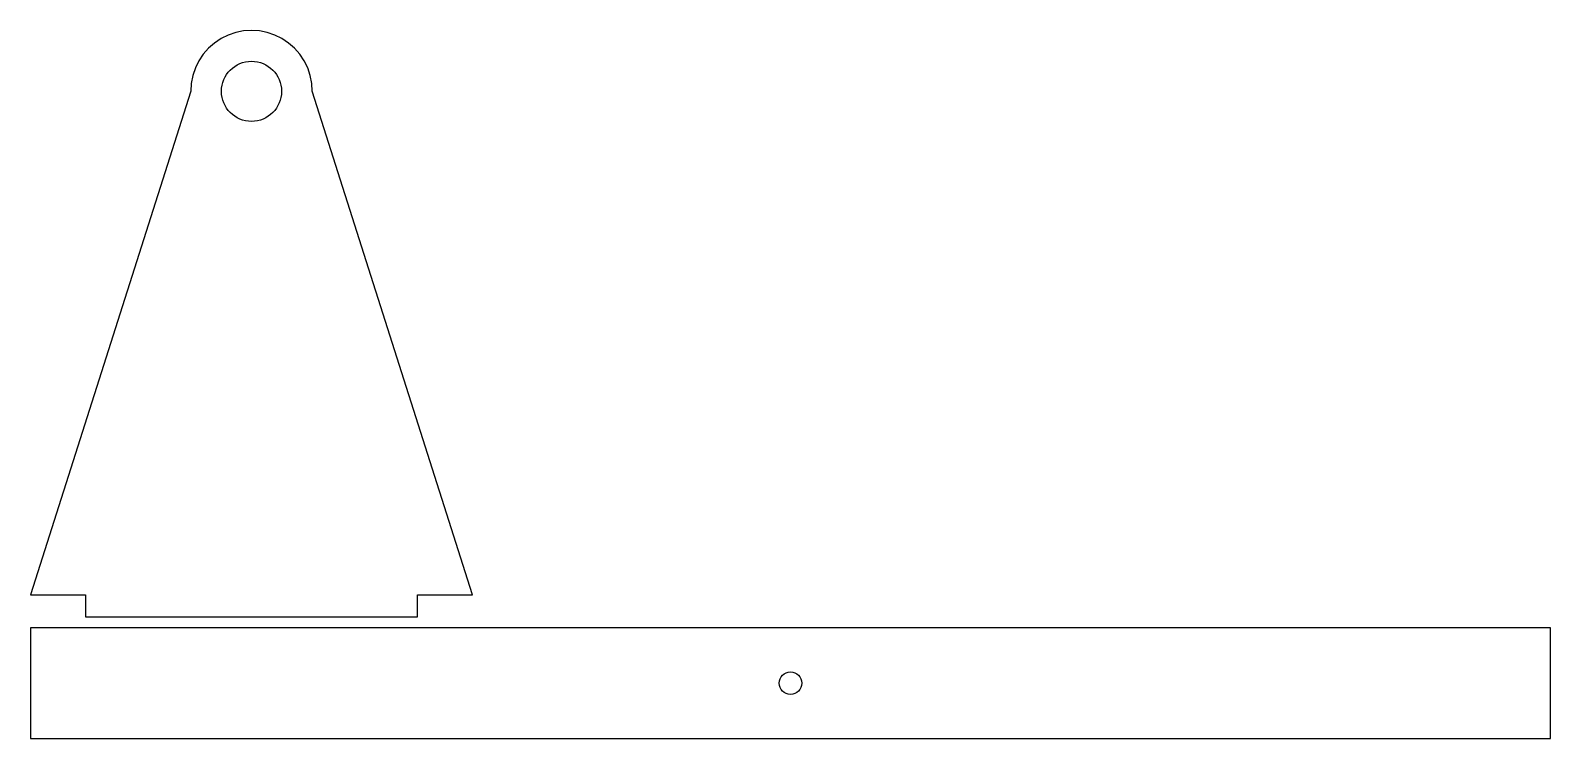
# Model space of a CAD drawing. Header units: metres. Extents: x 5 to 555, y 139 to 395.
import ezdxf

# ---------------------------------------------------------------- set-up
doc = ezdxf.new("R2010")
doc.units = ezdxf.units.M

msp = doc.modelspace()

# ---------------------------------------------------------------- linework, layer by layer
at = {"layer": 'CUT'}
for points in [[(5, 191), (24.925, 191), (24.925, 183), (145.075, 183), (145.075, 191), (165, 191), (107, 373), (106.812, 375.872), (106.25, 378.694), (105.325, 381.419), (104.053, 384), (102.454, 386.393), (100.556, 388.556), (98.393, 390.454), (96, 392.053), (93.419, 393.325), (90.694, 394.25), (87.872, 394.812), (85, 395), (82.128, 394.812), (79.306, 394.25), (76.581, 393.325), (74, 392.053), (71.607, 390.454), (69.444, 388.556), (67.546, 386.393), (65.947, 384), (64.675, 381.419), (63.75, 378.694), (63.188, 375.872), (63, 373)], [(5, 139), (555, 139), (555, 179), (5, 179)]]:
    msp.add_lwpolyline(points, close=True, dxfattribs=at)
for centre, radius in [((85, 373), 10.875), ((280, 159), 4.075)]:
    msp.add_circle(centre, radius, dxfattribs=at)

doc.saveas('drawing.dxf')
